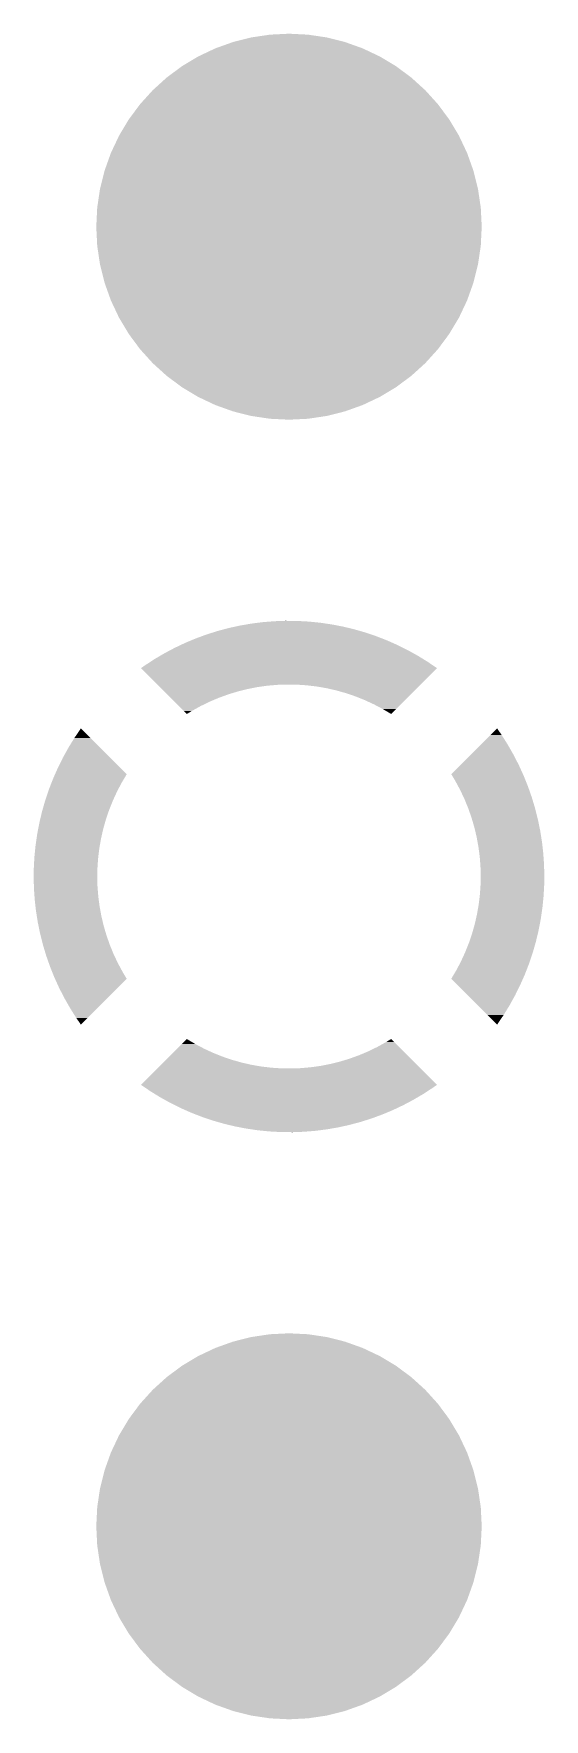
# Model space of a CAD drawing. Extents: x 295 to 953, y 10 to 290.
# Drawn here: x 513.06 to 515.06, y 161.02 to 167.61 of the extents above; entities that cross this region are included whole.
import ezdxf

# ---------------------------------------------------------------- set-up
doc = ezdxf.new("R2010")
doc.units = 0
doc.header["$LTSCALE"] = 5
doc.header["$MEASUREMENT"] = 0
doc.layers.get('0').update_dxf_attribs({"linetype": 'CONTINUOUS', "lineweight": 25})

msp = doc.modelspace()

# ---------------------------------------------------------------- linework, layer by layer
at = {"const_width": 0.7544}
for points in [[(513.6825, 166.8533, 1), (514.4369, 166.8533, 1)], [(513.6825, 161.7733, 1), (514.4369, 161.7733, 1)]]:
    msp.add_lwpolyline(points, format="xyb", close=True, dxfattribs=at)
for points in [[(514.0016, 165.3111), (514.0347, 165.3123), (514.1133, 165.3111), (514.0917, 165.3123)], [(514.0347, 165.3123), (514.0466, 165.3127), (514.0917, 165.3123), (514.0466, 165.3127)], [(513.6947, 165.2438), (513.7199, 165.253), (514.424, 165.2438), (514.4002, 165.253)], [(513.7199, 165.253), (513.737, 165.2593), (514.4002, 165.253), (514.3816, 165.2593)], [(513.737, 165.2593), (513.7627, 165.2674), (514.3816, 165.2593), (514.3575, 165.2674)], [(513.7627, 165.2674), (513.78, 165.2729), (514.3575, 165.2674), (514.3385, 165.2729)], [(513.78, 165.2729), (513.8062, 165.2799), (514.3385, 165.2729), (514.3142, 165.2799)], [(513.8062, 165.2799), (513.8235, 165.2845), (514.3142, 165.2799), (514.2948, 165.2845)], [(513.8235, 165.2845), (513.8502, 165.2903), (514.2948, 165.2845), (514.2703, 165.2903)], [(513.8502, 165.2903), (513.8675, 165.2941), (514.2703, 165.2903), (514.2505, 165.2941)], [(513.8675, 165.2941), (513.8947, 165.2988), (514.2505, 165.2941), (514.2261, 165.2988)], [(513.8947, 165.2988), (513.9119, 165.3018), (514.2261, 165.2988), (514.2057, 165.3018)], [(513.9119, 165.3018), (513.9399, 165.3053), (514.2057, 165.3018), (514.1815, 165.3053)], [(513.9399, 165.3053), (513.9567, 165.3075), (514.1815, 165.3053), (514.1603, 165.3075)], [(513.9567, 165.3075), (513.9858, 165.3098), (514.1603, 165.3075), (514.1367, 165.3098)], [(513.9858, 165.3098), (514.0016, 165.3111), (514.1367, 165.3098), (514.1133, 165.3111)], [(513.5566, 165.1767), (513.5726, 165.186), (514.5632, 165.1767), (514.5463, 165.186)], [(513.5726, 165.186), (513.5961, 165.1985), (514.5463, 165.186), (514.5238, 165.1985)], [(513.5961, 165.1985), (513.6124, 165.2071), (514.5238, 165.1985), (514.5064, 165.2071)], [(513.6124, 165.2071), (513.6365, 165.2185), (514.5064, 165.2071), (514.4834, 165.2185)], [(513.6365, 165.2185), (513.6531, 165.2264), (514.4834, 165.2185), (514.4656, 165.2264)], [(513.6531, 165.2264), (513.6778, 165.2367), (514.4656, 165.2264), (514.4422, 165.2367)], [(513.6778, 165.2367), (513.6947, 165.2438), (514.4422, 165.2367), (514.424, 165.2438)], [(513.4805, 165.1278), (513.4959, 165.1386), (514.6389, 165.1278), (514.623, 165.1386)], [(513.5445, 165.0638), (513.4805, 165.1278), (514.5749, 165.0638), (514.6389, 165.1278)], [(513.4959, 165.1386), (513.5182, 165.1531), (514.623, 165.1386), (514.6016, 165.1531)], [(513.5182, 165.1531), (513.5337, 165.1632), (514.6016, 165.1531), (514.5852, 165.1632)], [(513.5337, 165.1632), (513.5566, 165.1767), (514.5852, 165.1632), (514.5632, 165.1767)], [(513.5459, 165.0624), (513.5445, 165.0638), (514.0128, 165.0624), (514.0518, 165.0638)], [(513.5493, 165.059), (513.5459, 165.0624), (513.9739, 165.059), (514.0128, 165.0624)], [(513.5548, 165.0535), (513.5493, 165.059), (513.9352, 165.0535), (513.9739, 165.059)], [(513.5623, 165.046), (513.5548, 165.0535), (513.8969, 165.046), (513.9352, 165.0535)], [(514.0909, 165.0632), (514.0518, 165.0638), (514.5743, 165.0632), (514.5749, 165.0638)], [(514.1298, 165.0606), (514.0909, 165.0632), (514.5717, 165.0606), (514.5743, 165.0632)], [(514.1686, 165.0559), (514.1298, 165.0606), (514.567, 165.0559), (514.5717, 165.0606)], [(514.2071, 165.0493), (514.1686, 165.0559), (514.5604, 165.0493), (514.567, 165.0559)], [(514.2452, 165.0406), (514.2071, 165.0493), (514.5517, 165.0406), (514.5604, 165.0493)], [(513.5717, 165.0365), (513.5623, 165.046), (513.859, 165.0365), (513.8969, 165.046)], [(513.5831, 165.0251), (513.5717, 165.0365), (513.8217, 165.0251), (513.859, 165.0365)], [(513.5965, 165.0118), (513.5831, 165.0251), (513.785, 165.0118), (513.8217, 165.0251)], [(513.6117, 164.9966), (513.5965, 165.0118), (513.749, 164.9966), (513.785, 165.0118)], [(513.6288, 164.9795), (513.6117, 164.9966), (513.7139, 164.9795), (513.749, 164.9966)], [(514.2827, 165.03), (514.2452, 165.0406), (514.5411, 165.03), (514.5517, 165.0406)], [(514.3197, 165.0174), (514.2827, 165.03), (514.5285, 165.0174), (514.5411, 165.03)], [(514.356, 165.0029), (514.3197, 165.0174), (514.514, 165.0029), (514.5285, 165.0174)], [(514.3914, 164.9866), (514.356, 165.0029), (514.4977, 164.9866), (514.514, 165.0029)], [(514.426, 164.9684), (514.3914, 164.9866), (514.4795, 164.9684), (514.4977, 164.9866)], [(513.6477, 164.9606), (513.6288, 164.9795), (513.6797, 164.9606), (513.7139, 164.9795)], [(513.6598, 164.9485), (513.6477, 164.9606), (513.6598, 164.9485), (513.6797, 164.9606)], [(514.4596, 164.9485), (514.426, 164.9684), (514.4596, 164.9485), (514.4795, 164.9684)], [(513.1963, 164.8168), (513.2199, 164.8552), (513.3209, 164.8168), (513.2825, 164.8552)], [(513.2199, 164.8552), (513.2452, 164.8925), (513.2825, 164.8552), (513.2452, 164.8925)], [(514.8098, 164.8281), (514.8479, 164.8662), (514.9164, 164.8281), (514.8923, 164.8662)], [(514.8479, 164.8662), (514.8742, 164.8925), (514.8923, 164.8662), (514.8742, 164.8925)], [(513.1745, 164.7774), (513.1963, 164.8168), (513.3603, 164.7774), (513.3209, 164.8168)], [(514.7305, 164.7489), (514.7706, 164.789), (514.9593, 164.7489), (514.9387, 164.789)], [(514.7706, 164.789), (514.8098, 164.8281), (514.9387, 164.789), (514.9164, 164.8281)], [(513.144, 164.7132), (513.1545, 164.737), (513.4245, 164.7132), (513.4007, 164.737)], [(513.1545, 164.737), (513.1745, 164.7774), (513.4007, 164.737), (513.3603, 164.7774)], [(514.6949, 164.7132), (514.7305, 164.7489), (514.9756, 164.7132), (514.9593, 164.7489)], [(513.117, 164.645), (513.12, 164.6538), (513.3864, 164.645), (513.391, 164.6538)], [(513.12, 164.6538), (513.13, 164.6796), (513.391, 164.6538), (513.4046, 164.6796)], [(513.13, 164.6796), (513.1363, 164.6958), (513.4046, 164.6796), (513.4142, 164.6958)], [(513.1363, 164.6958), (513.144, 164.7132), (513.4142, 164.6958), (513.4245, 164.7132)], [(514.6981, 164.7079), (514.6949, 164.7132), (514.978, 164.7079), (514.9756, 164.7132)], [(514.7109, 164.6865), (514.6981, 164.7079), (514.9866, 164.6865), (514.978, 164.7079)], [(514.7219, 164.6661), (514.7109, 164.6865), (514.9949, 164.6661), (514.9866, 164.6865)], [(514.7295, 164.6521), (514.7219, 164.6661), (514.9998, 164.6521), (514.9949, 164.6661)], [(513.0947, 164.5733), (513.1052, 164.6096), (513.3556, 164.5733), (513.3701, 164.6096)], [(513.1052, 164.6096), (513.1056, 164.6111), (513.3701, 164.6096), (513.3708, 164.6111)], [(513.1056, 164.6111), (513.117, 164.645), (513.3708, 164.6111), (513.3864, 164.645)], [(514.743, 164.6236), (514.7295, 164.6521), (515.0098, 164.6236), (514.9998, 164.6521)], [(514.7462, 164.6168), (514.743, 164.6236), (515.0119, 164.6168), (515.0098, 164.6236)], [(514.761, 164.5807), (514.7462, 164.6168), (515.0228, 164.5807), (515.0119, 164.6168)], [(513.0778, 164.4988), (513.0827, 164.524), (513.3324, 164.4988), (513.3395, 164.524)], [(513.0827, 164.524), (513.0856, 164.5363), (513.3395, 164.524), (513.343, 164.5363)], [(513.0856, 164.5363), (513.0931, 164.5678), (513.343, 164.5363), (513.3537, 164.5678)], [(513.0931, 164.5678), (513.0947, 164.5733), (513.3537, 164.5678), (513.3556, 164.5733)], [(514.7611, 164.5804), (514.761, 164.5807), (515.0228, 164.5804), (515.0228, 164.5807)], [(514.774, 164.5438), (514.7611, 164.5804), (515.0321, 164.5438), (515.0228, 164.5804)], [(514.7761, 164.5367), (514.774, 164.5438), (515.0339, 164.5367), (515.0321, 164.5438)], [(514.785, 164.5064), (514.7761, 164.5367), (515.0401, 164.5064), (515.0339, 164.5367)], [(513.0677, 164.4351), (513.0714, 164.4607), (513.3193, 164.4351), (513.3237, 164.4607)], [(513.0714, 164.4607), (513.0742, 164.4797), (513.3237, 164.4607), (513.3281, 164.4797)], [(513.0742, 164.4797), (513.0778, 164.4988), (513.3281, 164.4797), (513.3324, 164.4988)], [(514.7883, 164.4926), (514.785, 164.5064), (515.043, 164.4926), (515.0401, 164.5064)], [(514.7941, 164.4684), (514.7883, 164.4926), (515.0468, 164.4684), (515.043, 164.4926)], [(514.7978, 164.4481), (514.7941, 164.4684), (515.0501, 164.4481), (515.0468, 164.4684)], [(513.0628, 164.3834), (513.0632, 164.3903), (513.3124, 164.3834), (513.3132, 164.3903)], [(513.0632, 164.3903), (513.0664, 164.4222), (513.3132, 164.3903), (513.3171, 164.4222)], [(513.0664, 164.4222), (513.0677, 164.4351), (513.3171, 164.4222), (513.3193, 164.4351)], [(514.8011, 164.43), (514.7978, 164.4481), (515.0521, 164.43), (515.0501, 164.4481)], [(514.8046, 164.4033), (514.8011, 164.43), (515.0551, 164.4033), (515.0521, 164.43)], [(514.8062, 164.3913), (514.8046, 164.4033), (515.0559, 164.3913), (515.0551, 164.4033)], [(514.8088, 164.3584), (514.8062, 164.3913), (515.0582, 164.3584), (515.0559, 164.3913)], [(513.0602, 164.3133), (513.0607, 164.3445), (513.3091, 164.3133), (513.3098, 164.3445)], [(513.0607, 164.3453), (513.0628, 164.3834), (513.3098, 164.3453), (513.3124, 164.3834)], [(513.0607, 164.3445), (513.0607, 164.3453), (513.3098, 164.3445), (513.3098, 164.3453)], [(514.8092, 164.3523), (514.8088, 164.3584), (515.0583, 164.3523), (515.0582, 164.3584)], [(514.8103, 164.3133), (514.8092, 164.3523), (515.0592, 164.3133), (515.0583, 164.3523)], [(513.0611, 164.2743), (513.0602, 164.3133), (513.3101, 164.2743), (513.3091, 164.3133)], [(513.0612, 164.2683), (513.0611, 164.2743), (513.3106, 164.2683), (513.3101, 164.2743)], [(513.0635, 164.2353), (513.0612, 164.2683), (513.3132, 164.2353), (513.3106, 164.2683)], [(514.807, 164.2432), (514.8096, 164.2813), (515.0566, 164.2432), (515.0587, 164.2813)], [(514.8096, 164.2821), (514.8103, 164.3133), (515.0587, 164.2821), (515.0592, 164.3133)], [(514.8096, 164.2813), (514.8096, 164.2821), (515.0587, 164.2813), (515.0587, 164.2821)], [(513.0643, 164.2233), (513.0635, 164.2353), (513.3148, 164.2233), (513.3132, 164.2353)], [(513.0673, 164.1966), (513.0643, 164.2233), (513.3183, 164.1966), (513.3148, 164.2233)], [(513.0693, 164.1785), (513.0673, 164.1966), (513.3216, 164.1785), (513.3183, 164.1966)], [(514.8001, 164.1915), (514.8023, 164.2044), (515.0517, 164.1915), (515.053, 164.2044)], [(514.8023, 164.2044), (514.8062, 164.2363), (515.053, 164.2044), (515.0562, 164.2363)], [(514.8062, 164.2363), (514.807, 164.2432), (515.0562, 164.2363), (515.0566, 164.2432)], [(513.0726, 164.1582), (513.0693, 164.1785), (513.3253, 164.1582), (513.3216, 164.1785)], [(513.0764, 164.134), (513.0726, 164.1582), (513.3311, 164.134), (513.3253, 164.1582)], [(513.0793, 164.1202), (513.0764, 164.134), (513.3344, 164.1202), (513.3311, 164.134)], [(514.7799, 164.1026), (514.787, 164.1278), (515.0367, 164.1026), (515.0416, 164.1278)], [(514.787, 164.1278), (514.7913, 164.1469), (515.0416, 164.1278), (515.0452, 164.1469)], [(514.7913, 164.1469), (514.7956, 164.1659), (515.0452, 164.1469), (515.048, 164.1659)], [(514.7956, 164.1659), (514.8001, 164.1915), (515.048, 164.1659), (515.0517, 164.1915)], [(513.0855, 164.0899), (513.0793, 164.1202), (513.3433, 164.0899), (513.3344, 164.1202)], [(513.0873, 164.0828), (513.0855, 164.0899), (513.3454, 164.0828), (513.3433, 164.0899)], [(513.0966, 164.0462), (513.0873, 164.0828), (513.3583, 164.0462), (513.3454, 164.0828)], [(514.7657, 164.0588), (514.7764, 164.0903), (515.0262, 164.0588), (515.0338, 164.0903)], [(514.7764, 164.0903), (514.7799, 164.1026), (515.0338, 164.0903), (515.0367, 164.1026)], [(513.0966, 164.0459), (513.0966, 164.0462), (513.3584, 164.0459), (513.3583, 164.0462)], [(513.1075, 164.0098), (513.0966, 164.0459), (513.3732, 164.0098), (513.3584, 164.0459)], [(513.1096, 164.003), (513.1075, 164.0098), (513.3764, 164.003), (513.3732, 164.0098)], [(513.1196, 163.9745), (513.1096, 164.003), (513.3899, 163.9745), (513.3764, 164.003)], [(514.733, 163.9816), (514.7486, 164.0155), (515.0023, 163.9816), (515.0138, 164.0155)], [(514.7486, 164.0155), (514.7493, 164.017), (515.0138, 164.0155), (515.0142, 164.017)], [(514.7493, 164.017), (514.7638, 164.0533), (515.0142, 164.017), (515.0247, 164.0533)], [(514.7638, 164.0533), (514.7657, 164.0588), (515.0247, 164.0533), (515.0262, 164.0588)], [(513.1245, 163.9605), (513.1196, 163.9745), (513.3975, 163.9605), (513.3899, 163.9745)], [(513.1328, 163.9401), (513.1245, 163.9605), (513.4085, 163.9401), (513.3975, 163.9605)], [(513.1414, 163.9187), (513.1328, 163.9401), (513.4213, 163.9187), (513.4085, 163.9401)], [(514.6949, 163.9134), (514.7052, 163.9308), (514.9754, 163.9134), (514.9831, 163.9308)], [(514.7052, 163.9308), (514.7148, 163.947), (514.9831, 163.9308), (514.9894, 163.947)], [(514.7148, 163.947), (514.7284, 163.9728), (514.9894, 163.947), (514.9994, 163.9728)], [(514.7284, 163.9728), (514.733, 163.9816), (514.9994, 163.9728), (515.0023, 163.9816)], [(513.1438, 163.9134), (513.1414, 163.9187), (513.4245, 163.9134), (513.4213, 163.9187)], [(513.1601, 163.8777), (513.1438, 163.9134), (513.3889, 163.8777), (513.4245, 163.9134)], [(513.1806, 163.8376), (513.1601, 163.8777), (513.3488, 163.8376), (513.3889, 163.8777)], [(514.7187, 163.8896), (514.6949, 163.9134), (514.9649, 163.8896), (514.9754, 163.9134)], [(514.7591, 163.8492), (514.7187, 163.8896), (514.9449, 163.8492), (514.9649, 163.8896)], [(513.203, 163.7985), (513.1806, 163.8376), (513.3096, 163.7985), (513.3488, 163.8376)], [(513.2271, 163.7604), (513.203, 163.7985), (513.2715, 163.7604), (513.3096, 163.7985)], [(514.7985, 163.8098), (514.7591, 163.8492), (514.9231, 163.8098), (514.9449, 163.8492)], [(514.8369, 163.7714), (514.7985, 163.8098), (514.8995, 163.7714), (514.9231, 163.8098)], [(513.2452, 163.7341), (513.2271, 163.7604), (513.2452, 163.7341), (513.2715, 163.7604)], [(514.8742, 163.7341), (514.8369, 163.7714), (514.8742, 163.7341), (514.8995, 163.7714)], [(513.6399, 163.6582), (513.6598, 163.6781), (513.6934, 163.6582), (513.6598, 163.6781)], [(514.4055, 163.6471), (514.4397, 163.666), (514.4906, 163.6471), (514.4717, 163.666)], [(514.4397, 163.666), (514.4596, 163.6781), (514.4717, 163.666), (514.4596, 163.6781)], [(513.5783, 163.5966), (513.5909, 163.6092), (513.8367, 163.5966), (513.7997, 163.6092)], [(513.5909, 163.6092), (513.6054, 163.6237), (513.7997, 163.6092), (513.7634, 163.6237)], [(513.6054, 163.6237), (513.6217, 163.64), (513.7634, 163.6237), (513.7279, 163.64)], [(513.6217, 163.64), (513.6399, 163.6582), (513.7279, 163.64), (513.6934, 163.6582)], [(514.2604, 163.5901), (514.2977, 163.6015), (514.5477, 163.5901), (514.5362, 163.6015)], [(514.2977, 163.6015), (514.3344, 163.6148), (514.5362, 163.6015), (514.5229, 163.6148)], [(514.3344, 163.6148), (514.3704, 163.63), (514.5229, 163.6148), (514.5077, 163.63)], [(514.3704, 163.63), (514.4055, 163.6471), (514.5077, 163.63), (514.4906, 163.6471)], [(513.4804, 163.4988), (513.5444, 163.5628), (514.6389, 163.4988), (514.5749, 163.5628)], [(513.5444, 163.5628), (513.5451, 163.5634), (514.0676, 163.5628), (514.0285, 163.5634)], [(513.5451, 163.5634), (513.5477, 163.566), (514.0285, 163.5634), (513.9896, 163.566)], [(513.5477, 163.566), (513.5524, 163.5707), (513.9896, 163.566), (513.9508, 163.5707)], [(513.5524, 163.5707), (513.559, 163.5773), (513.9508, 163.5707), (513.9123, 163.5773)], [(513.559, 163.5773), (513.5677, 163.586), (513.9123, 163.5773), (513.8742, 163.586)], [(513.5677, 163.586), (513.5783, 163.5966), (513.8742, 163.586), (513.8367, 163.5966)], [(514.0676, 163.5628), (514.1066, 163.5642), (514.5749, 163.5628), (514.5735, 163.5642)], [(514.1066, 163.5642), (514.1455, 163.5677), (514.5735, 163.5642), (514.5701, 163.5677)], [(514.1455, 163.5677), (514.1841, 163.5731), (514.5701, 163.5677), (514.5646, 163.5731)], [(514.1841, 163.5731), (514.2225, 163.5806), (514.5646, 163.5731), (514.5571, 163.5806)], [(514.2225, 163.5806), (514.2604, 163.5901), (514.5571, 163.5806), (514.5477, 163.5901)], [(513.4964, 163.488), (513.4804, 163.4988), (514.6234, 163.488), (514.6389, 163.4988)], [(513.5178, 163.4735), (513.4964, 163.488), (514.6012, 163.4735), (514.6234, 163.488)], [(513.5342, 163.4634), (513.5178, 163.4735), (514.5857, 163.4634), (514.6012, 163.4735)], [(513.5562, 163.4499), (513.5342, 163.4634), (514.5627, 163.4499), (514.5857, 163.4634)], [(513.5731, 163.4406), (513.5562, 163.4499), (514.5468, 163.4406), (514.5627, 163.4499)], [(513.5956, 163.4281), (513.5731, 163.4406), (514.5233, 163.4281), (514.5468, 163.4406)], [(513.613, 163.4195), (513.5956, 163.4281), (514.507, 163.4195), (514.5233, 163.4281)], [(513.636, 163.4081), (513.613, 163.4195), (514.4829, 163.4081), (514.507, 163.4195)], [(513.6538, 163.4002), (513.636, 163.4081), (514.4663, 163.4002), (514.4829, 163.4081)], [(513.6772, 163.3899), (513.6538, 163.4002), (514.4416, 163.3899), (514.4663, 163.4002)], [(513.6954, 163.3828), (513.6772, 163.3899), (514.4247, 163.3828), (514.4416, 163.3899)], [(513.7192, 163.3736), (513.6954, 163.3828), (514.3995, 163.3736), (514.4247, 163.3828)], [(513.7378, 163.3673), (513.7192, 163.3736), (514.3824, 163.3673), (514.3995, 163.3736)], [(513.7619, 163.3592), (513.7378, 163.3673), (514.3567, 163.3592), (514.3824, 163.3673)], [(513.7809, 163.3537), (513.7619, 163.3592), (514.3394, 163.3537), (514.3567, 163.3592)], [(513.8052, 163.3468), (513.7809, 163.3537), (514.3132, 163.3468), (514.3394, 163.3537)], [(513.8246, 163.3421), (513.8052, 163.3468), (514.2959, 163.3421), (514.3132, 163.3468)], [(513.849, 163.3363), (513.8246, 163.3421), (514.2692, 163.3363), (514.2959, 163.3421)], [(513.8689, 163.3325), (513.849, 163.3363), (514.2518, 163.3325), (514.2692, 163.3363)], [(513.8933, 163.3278), (513.8689, 163.3325), (514.2246, 163.3278), (514.2518, 163.3325)], [(513.9137, 163.3248), (513.8933, 163.3278), (514.2074, 163.3248), (514.2246, 163.3278)], [(513.9379, 163.3213), (513.9137, 163.3248), (514.1795, 163.3213), (514.2074, 163.3248)], [(513.9591, 163.3191), (513.9379, 163.3213), (514.1627, 163.3191), (514.1795, 163.3213)], [(513.9827, 163.3168), (513.9591, 163.3191), (514.1336, 163.3168), (514.1627, 163.3191)], [(514.0061, 163.3155), (513.9827, 163.3168), (514.1178, 163.3155), (514.1336, 163.3168)], [(514.0277, 163.3143), (514.0061, 163.3155), (514.0847, 163.3143), (514.1178, 163.3155)], [(514.0728, 163.3139), (514.0277, 163.3143), (514.0728, 163.3139), (514.0847, 163.3143)]]:
    msp.add_solid(points)

doc.saveas('drawing.dxf')
